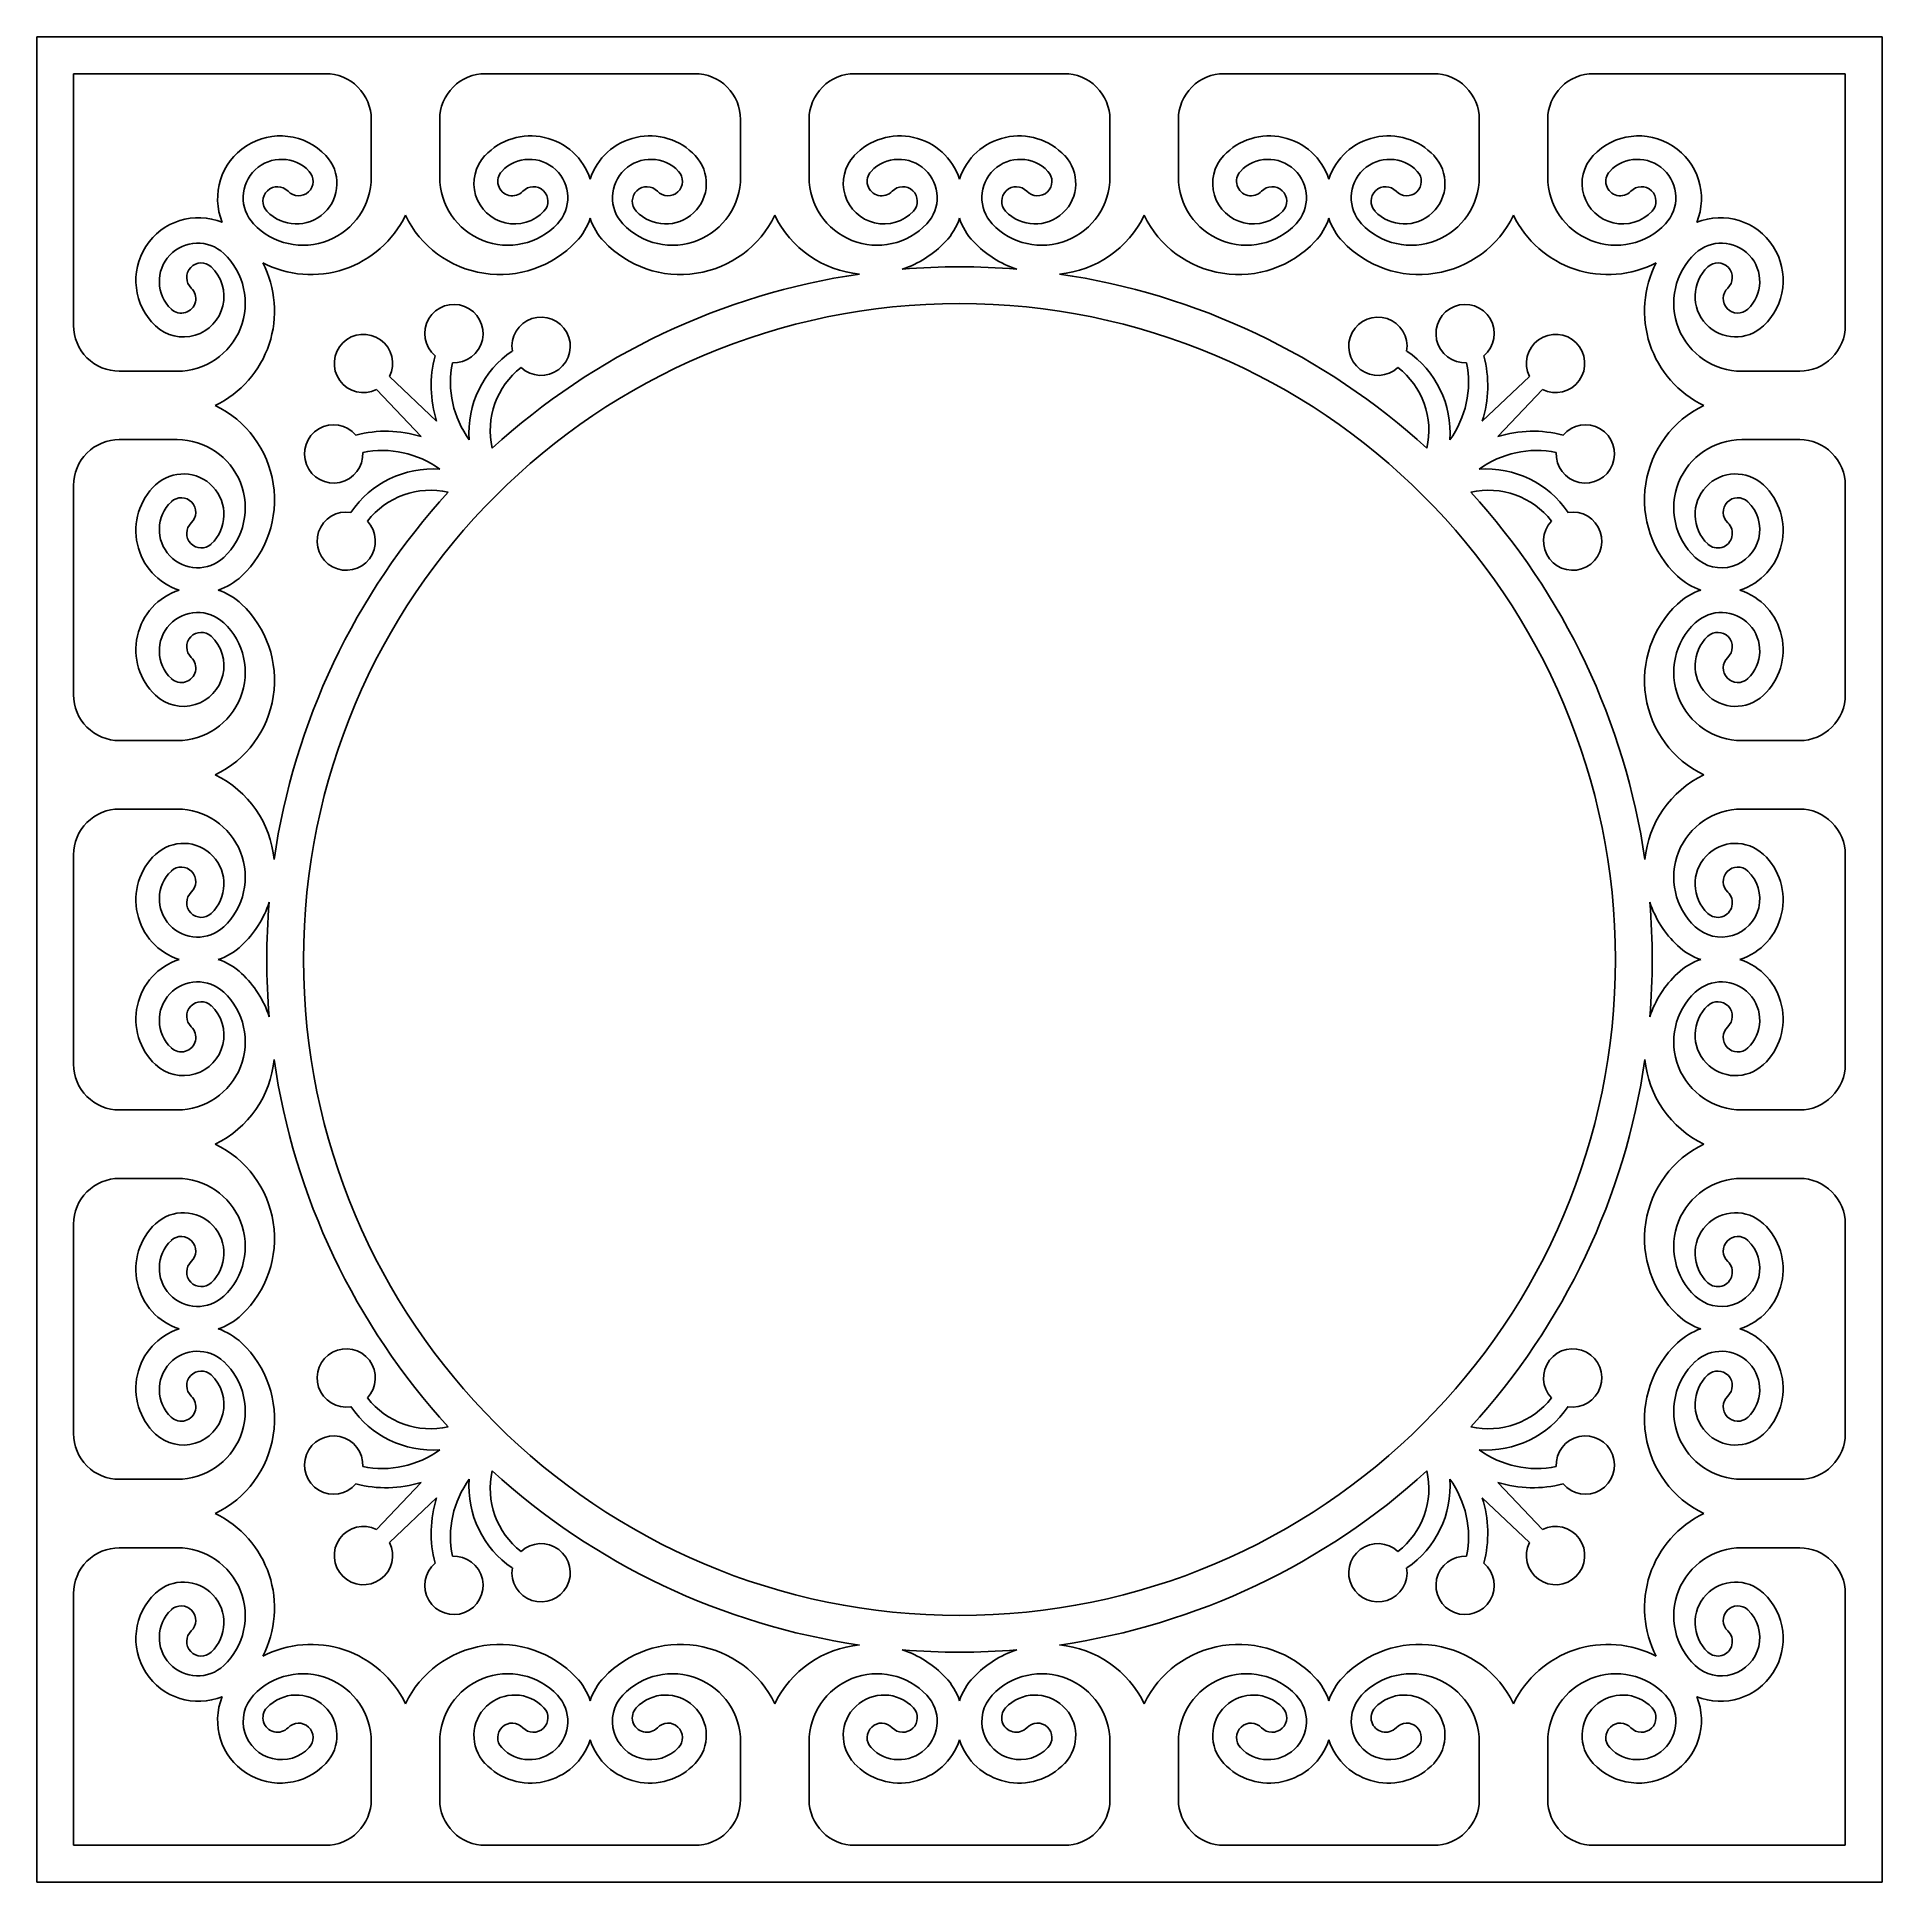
# Model space of a CAD drawing. Extents: x 700 to 901, y 49 to 250.
import ezdxf

# ---------------------------------------------------------------- set-up
doc = ezdxf.new("R2010")
doc.units = 0
doc.layers.get('0').update_dxf_attribs({"linetype": 'CONTINUOUS'})

msp = doc.modelspace()

# ---------------------------------------------------------------- linework, layer by layer
for p, q in [((700.06, 249.55), (900.77, 249.55)), ((700.06, 249.55), (700.06, 48.84)), ((900.77, 48.84), (900.77, 249.55)), ((704.06, 245.55), (731.48, 245.55)), ((704.06, 245.55), (704.06, 218.13)), ((748.85, 245.55), (771.63, 245.55)), ((789.03, 245.55), (811.81, 245.55)), ((829.21, 245.55), (851.98, 245.55)), ((896.77, 245.55), (869.35, 245.55)), ((896.77, 245.55), (896.77, 218.13)), ((736.43, 234.3), (736.43, 240.61)), ((743.88, 234.3), (743.88, 240.61)), ((776.6, 234.3), (776.6, 240.61)), ((784.06, 234.3), (784.06, 240.61)), ((816.78, 234.3), (816.78, 240.61)), ((824.23, 234.3), (824.23, 240.61)), ((856.96, 234.3), (856.96, 240.61)), ((864.41, 234.3), (864.41, 240.61)), ((715.32, 213.19), (709.01, 213.19)), ((885.52, 213.19), (891.83, 213.19)), ((737, 211.2), (741.87, 206.07)), ((738.42, 212.61), (743.54, 207.75)), ((862.42, 212.61), (857.29, 207.75)), ((863.84, 211.2), (858.97, 206.07)), ((715.32, 205.74), (709.01, 205.74)), ((885.52, 205.74), (891.83, 205.74)), ((704.06, 200.76), (704.06, 177.99)), ((896.77, 177.99), (896.77, 200.76)), ((715.32, 173.01), (709.01, 173.01)), ((885.52, 173.01), (891.83, 173.01)), ((715.32, 165.56), (709.01, 165.56)), ((885.52, 165.56), (891.83, 165.56)), ((704.06, 160.58), (704.06, 137.81)), ((896.77, 137.81), (896.77, 160.58)), ((715.32, 132.83), (709.01, 132.83)), ((885.52, 132.83), (891.83, 132.83)), ((715.32, 125.38), (709.01, 125.38)), ((885.52, 125.38), (891.83, 125.38)), ((704.06, 120.4), (704.06, 97.63)), ((896.77, 97.63), (896.77, 120.4)), ((715.32, 92.65), (709.01, 92.65)), ((885.52, 92.65), (891.83, 92.65)), ((737, 87.19), (741.87, 92.32)), ((738.42, 85.78), (743.54, 90.64)), ((862.42, 85.78), (857.29, 90.64)), ((863.84, 87.19), (858.97, 92.32)), ((715.32, 85.2), (709.01, 85.2)), ((885.52, 85.2), (891.83, 85.2)), ((704.06, 52.84), (704.06, 80.26)), ((896.77, 52.84), (896.77, 80.26)), ((736.43, 64.09), (736.43, 57.78)), ((743.88, 64.09), (743.88, 57.78)), ((776.6, 64.09), (776.6, 57.78)), ((784.06, 64.09), (784.06, 57.78)), ((816.78, 64.09), (816.78, 57.78)), ((824.23, 64.09), (824.23, 57.78)), ((856.96, 64.09), (856.96, 57.78)), ((864.41, 64.09), (864.41, 57.78)), ((704.06, 52.84), (731.48, 52.84)), ((771.63, 52.84), (748.85, 52.84)), ((811.81, 52.84), (789.03, 52.84)), ((851.98, 52.84), (829.21, 52.84)), ((896.77, 52.84), (869.35, 52.84)), ((900.77, 48.84), (700.06, 48.84))]:
    msp.add_line(p, q)
msp.add_circle((800.42, 149.19), 71.35)
for centre, radius, start, end in [((731.47, 240.59), 4.96, 359.8094, 90.1906), ((748.84, 240.59), 4.96, 89.8094, 180.1906), ((771.64, 240.59), 4.96, 359.8094, 90.1906), ((789.02, 240.59), 4.96, 89.8094, 180.1906), ((811.82, 240.59), 4.96, 359.8094, 90.1906), ((829.19, 240.59), 4.96, 89.8094, 180.1906), ((852, 240.59), 4.96, 359.8094, 90.1906), ((869.37, 240.59), 4.96, 89.8094, 180.1906), ((726.54, 231.96), 6.82, 43.3058, 202.2387), ((753.77, 231.96), 6.82, 18.1624, 136.6942), ((766.72, 231.96), 6.82, 43.3058, 161.8376), ((793.94, 231.96), 6.82, 18.1624, 136.6942), ((806.89, 231.96), 6.82, 43.3058, 161.8376), ((834.12, 231.96), 6.82, 18.1624, 136.6942), ((847.07, 231.96), 6.82, 43.3058, 161.8376), ((874.3, 231.96), 6.82, 337.7613, 136.6942), ((726.66, 232.07), 4.16, 43.3058, 223.3058), ((728.29, 233.61), 4.41, 223.3058, 43.3058), ((728.53, 233.84), 1.58, 223.3058, 43.3058), ((752.01, 233.61), 4.41, 136.6942, 316.6942), ((751.77, 233.84), 1.58, 136.6942, 316.6942), ((753.65, 232.07), 4.16, 316.6942, 136.6942), ((766.83, 232.07), 4.16, 43.3058, 223.3058), ((768.47, 233.61), 4.41, 223.3058, 43.3058), ((768.71, 233.84), 1.58, 223.3058, 43.3058), ((792.19, 233.61), 4.41, 136.6942, 316.6942), ((791.95, 233.84), 1.58, 136.6942, 316.6942), ((793.83, 232.07), 4.16, 316.6942, 136.6942), ((807.01, 232.07), 4.16, 43.3058, 223.3058), ((808.65, 233.61), 4.41, 223.3058, 43.3058), ((808.89, 233.84), 1.58, 223.3058, 43.3058), ((832.37, 233.61), 4.41, 136.6942, 316.6942), ((832.13, 233.84), 1.58, 136.6942, 316.6942), ((834, 232.07), 4.16, 316.6942, 136.6942), ((847.19, 232.07), 4.16, 43.3058, 223.3058), ((848.82, 233.61), 4.41, 223.3058, 43.3058), ((849.07, 233.84), 1.58, 223.3058, 43.3058), ((872.55, 233.61), 4.41, 136.6942, 316.6942), ((872.3, 233.84), 1.58, 136.6942, 316.6942), ((874.18, 232.07), 4.16, 316.6942, 136.6942), ((729.02, 234.3), 7.41, 223.3058, 0), ((726.23, 231.67), 1.58, 43.3058, 223.3058), ((751.29, 234.3), 7.41, 180, 316.6942), ((754.07, 231.67), 1.58, 316.6942, 136.6942), ((769.2, 234.3), 7.41, 223.3058, 0), ((766.41, 231.67), 1.58, 43.3058, 223.3058), ((791.46, 234.3), 7.41, 180, 316.6942), ((794.25, 231.67), 1.58, 316.6942, 136.6942), ((809.37, 234.3), 7.41, 223.3058, 0), ((806.59, 231.67), 1.58, 43.3058, 223.3058), ((831.64, 234.3), 7.41, 180, 316.6942), ((834.43, 231.67), 1.58, 316.6942, 136.6942), ((849.55, 234.3), 7.41, 223.3058, 0), ((846.77, 231.67), 1.58, 43.3058, 223.3058), ((871.82, 234.3), 7.41, 180, 316.6942), ((874.6, 231.67), 1.58, 316.6942, 136.6942), ((717.65, 223.07), 6.82, 67.7613, 226.6942), ((729.88, 235.11), 11.41, 242.579, 334.1917), ((750.42, 235.11), 11.41, 205.8083, 316.6942), ((753.77, 231.96), 6.82, 316.6942, 341.8376), ((766.72, 231.96), 6.82, 198.1624, 223.3058), ((770.06, 235.11), 11.41, 223.3058, 334.1917), ((790.6, 235.11), 11.41, 205.8083, 264.6971), ((793.94, 231.96), 6.82, 316.6942, 341.8376), ((806.89, 231.96), 6.82, 198.1624, 223.3058), ((810.24, 235.11), 11.41, 275.3029, 334.1917), ((830.78, 235.11), 11.41, 205.8083, 316.6942), ((834.12, 231.96), 6.82, 316.6942, 341.8376), ((847.07, 231.96), 6.82, 198.1624, 223.3058), ((850.41, 235.11), 11.41, 223.3058, 334.1917), ((870.96, 235.11), 11.41, 205.8083, 297.421), ((883.19, 223.07), 6.82, 313.3058, 112.2387), ((717.54, 222.96), 4.16, 46.6942, 226.6942), ((790.6, 235.11), 11.41, 288.3413, 316.6942), ((810.24, 235.11), 11.41, 223.3058, 251.6587), ((883.3, 222.96), 4.16, 313.3058, 133.3058), ((715.32, 220.59), 7.41, 270, 46.6942), ((717.94, 223.38), 1.58, 46.6942, 226.6942), ((714.5, 219.73), 11.41, 295.8083, 27.421), ((886.34, 219.73), 11.41, 152.579, 244.1917), ((885.52, 220.59), 7.41, 133.3058, 270), ((882.9, 223.38), 1.58, 313.3058, 133.3058), ((716, 221.32), 4.41, 226.6942, 46.6942), ((800.42, 149.19), 75.35, 98.2968, 132.4299), ((800.42, 149.19), 75.35, 85.2584, 94.7416), ((800.42, 149.19), 75.35, 47.5701, 81.7032), ((884.84, 221.32), 4.41, 133.3058, 313.3058), ((715.77, 221.08), 1.58, 226.6942, 46.6942), ((885.07, 221.08), 1.58, 133.3058, 313.3058), ((745.42, 217.28), 3.17, 267.0089, 229.9924), ((754.91, 215.9), 3.17, 226.5624, 189.3722), ((845.93, 215.9), 3.17, 350.6278, 313.4376), ((855.42, 217.28), 3.17, 310.0076, 272.9911), ((709.02, 218.15), 4.96, 179.8094, 270.1906), ((735.58, 214.03), 3.17, 333.3608, 296.6392), ((865.26, 214.03), 3.17, 243.3608, 206.6392), ((891.81, 218.15), 4.96, 269.8094, 0.1906), ((755.65, 211.58), 12.7, 165.0961, 197.5539), ((757.76, 206.51), 10.7, 124.0044, 184.2686), ((843.08, 206.51), 10.7, 355.7314, 55.9956), ((845.18, 211.58), 12.7, 342.4461, 14.9039), ((755.75, 212), 10.7, 168.6596, 215.9884), ((758.07, 206.73), 8.7, 127.8964, 192.7503), ((842.77, 206.73), 8.7, 347.2497, 52.1036), ((845.09, 212), 10.7, 324.0116, 11.3404), ((714.5, 199.19), 11.41, 313.3058, 64.1917), ((886.34, 199.19), 11.41, 115.8083, 226.6942), ((732.34, 204.19), 3.17, 40.0076, 2.9911), ((868.5, 204.19), 3.17, 177.0089, 139.9924), ((709.02, 200.78), 4.96, 89.8094, 180.1906), ((715.32, 198.33), 7.41, 313.3058, 90), ((738.03, 193.96), 12.7, 72.4461, 104.9039), ((862.8, 193.96), 12.7, 75.0961, 107.5539), ((885.52, 198.33), 7.41, 90, 226.6942), ((891.81, 200.78), 4.96, 359.8094, 90.1906), ((737.61, 193.87), 10.7, 54.0116, 101.3404), ((863.23, 193.87), 10.7, 78.6596, 125.9884), ((717.65, 195.85), 6.82, 133.3058, 251.8376), ((716, 197.6), 4.41, 313.3058, 133.3058), ((743.1, 191.85), 10.7, 85.7314, 145.9956), ((857.74, 191.85), 10.7, 34.0044, 94.2686), ((884.84, 197.6), 4.41, 46.6942, 226.6942), ((883.19, 195.85), 6.82, 288.1624, 46.6942), ((717.54, 195.96), 4.16, 133.3058, 313.3058), ((715.77, 197.84), 1.58, 313.3058, 133.3058), ((800.42, 149.19), 75.35, 137.5701, 171.7032), ((742.89, 191.54), 8.7, 77.2497, 142.1036), ((857.95, 191.54), 8.7, 37.8964, 102.7503), ((800.42, 149.19), 75.35, 8.2968, 42.4299), ((883.3, 195.96), 4.16, 226.6942, 46.6942), ((885.07, 197.84), 1.58, 46.6942, 226.6942), ((733.71, 194.7), 3.17, 80.6278, 43.4376), ((867.12, 194.7), 3.17, 136.5624, 99.3722), ((717.94, 195.54), 1.58, 133.3058, 313.3058), ((882.9, 195.54), 1.58, 226.6942, 46.6942), ((717.65, 195.85), 6.82, 288.1624, 313.3058), ((883.19, 195.85), 6.82, 226.6942, 251.8376), ((717.65, 182.9), 6.82, 108.1624, 226.6942), ((717.65, 182.9), 6.82, 46.6942, 71.8376), ((883.19, 182.9), 6.82, 108.1624, 133.3058), ((883.19, 182.9), 6.82, 313.3058, 71.8376), ((717.54, 182.78), 4.16, 46.6942, 226.6942), ((714.5, 179.55), 11.41, 295.8083, 46.6942), ((886.34, 179.55), 11.41, 133.3058, 244.1917), ((883.3, 182.78), 4.16, 313.3058, 133.3058), ((715.32, 180.42), 7.41, 270, 46.6942), ((717.94, 183.2), 1.58, 46.6942, 226.6942), ((885.52, 180.42), 7.41, 133.3058, 270), ((882.9, 183.2), 1.58, 313.3058, 133.3058), ((716, 181.14), 4.41, 226.6942, 46.6942), ((884.84, 181.14), 4.41, 133.3058, 313.3058), ((715.77, 180.9), 1.58, 226.6942, 46.6942), ((885.07, 180.9), 1.58, 133.3058, 313.3058), ((709.02, 177.97), 4.96, 179.8094, 270.1906), ((891.81, 177.97), 4.96, 269.8094, 0.1906), ((714.5, 159.01), 11.41, 5.3029, 64.1917), ((886.34, 159.01), 11.41, 115.8083, 174.6971), ((709.02, 160.6), 4.96, 89.8094, 180.1906), ((715.32, 158.15), 7.41, 313.3058, 90), ((885.52, 158.15), 7.41, 90, 226.6942), ((891.81, 160.6), 4.96, 359.8094, 90.1906), ((717.65, 155.67), 6.82, 133.3058, 251.8376), ((716, 157.42), 4.41, 313.3058, 133.3058), ((884.84, 157.42), 4.41, 46.6942, 226.6942), ((883.19, 155.67), 6.82, 288.1624, 46.6942), ((717.54, 155.79), 4.16, 133.3058, 313.3058), ((715.77, 157.67), 1.58, 313.3058, 133.3058), ((883.3, 155.79), 4.16, 226.6942, 46.6942), ((885.07, 157.67), 1.58, 46.6942, 226.6942), ((717.94, 155.36), 1.58, 133.3058, 313.3058), ((714.5, 159.01), 11.41, 313.3058, 341.6587), ((800.42, 149.19), 75.35, 175.2584, 184.7416), ((886.34, 159.01), 11.41, 198.3413, 226.6942), ((800.42, 149.19), 75.35, 355.2584, 4.7416), ((882.9, 155.36), 1.58, 226.6942, 46.6942), ((717.65, 155.67), 6.82, 288.1624, 313.3058), ((883.19, 155.67), 6.82, 226.6942, 251.8376), ((717.65, 142.72), 6.82, 108.1624, 226.6942), ((717.65, 142.72), 6.82, 46.6942, 71.8376), ((883.19, 142.72), 6.82, 108.1624, 133.3058), ((883.19, 142.72), 6.82, 313.3058, 71.8376), ((717.54, 142.6), 4.16, 46.6942, 226.6942), ((714.5, 139.38), 11.41, 18.3413, 46.6942), ((886.34, 139.38), 11.41, 133.3058, 161.6587), ((883.3, 142.6), 4.16, 313.3058, 133.3058), ((715.32, 140.24), 7.41, 270, 46.6942), ((717.94, 143.02), 1.58, 46.6942, 226.6942), ((885.52, 140.24), 7.41, 133.3058, 270), ((882.9, 143.02), 1.58, 313.3058, 133.3058), ((716, 140.97), 4.41, 226.6942, 46.6942), ((884.84, 140.97), 4.41, 133.3058, 313.3058), ((715.77, 140.72), 1.58, 226.6942, 46.6942), ((885.07, 140.72), 1.58, 133.3058, 313.3058), ((709.02, 137.79), 4.96, 179.8094, 270.1906), ((714.5, 139.38), 11.41, 295.8083, 354.6971), ((800.42, 149.19), 75.35, 188.2968, 222.4299), ((800.42, 149.19), 75.35, 317.5701, 351.7032), ((886.34, 139.38), 11.41, 185.3029, 244.1917), ((891.81, 137.79), 4.96, 269.8094, 0.1906), ((714.5, 118.84), 11.41, 313.3058, 64.1917), ((886.34, 118.84), 11.41, 115.8083, 226.6942), ((709.02, 120.42), 4.96, 89.8094, 180.1906), ((715.32, 117.97), 7.41, 313.3058, 90), ((885.52, 117.97), 7.41, 90, 226.6942), ((891.81, 120.42), 4.96, 359.8094, 90.1906), ((717.65, 115.49), 6.82, 133.3058, 251.8376), ((716, 117.24), 4.41, 313.3058, 133.3058), ((884.84, 117.24), 4.41, 46.6942, 226.6942), ((883.19, 115.49), 6.82, 288.1624, 46.6942), ((717.54, 115.61), 4.16, 133.3058, 313.3058), ((715.77, 117.49), 1.58, 313.3058, 133.3058), ((883.3, 115.61), 4.16, 226.6942, 46.6942), ((885.07, 117.49), 1.58, 46.6942, 226.6942), ((717.94, 115.19), 1.58, 133.3058, 313.3058), ((882.9, 115.19), 1.58, 226.6942, 46.6942), ((717.65, 115.49), 6.82, 288.1624, 313.3058), ((883.19, 115.49), 6.82, 226.6942, 251.8376), ((717.65, 102.54), 6.82, 108.1624, 226.6942), ((717.65, 102.54), 6.82, 46.6942, 71.8376), ((883.19, 102.54), 6.82, 108.1624, 133.3058), ((883.19, 102.54), 6.82, 313.3058, 71.8376), ((717.54, 102.42), 4.16, 46.6942, 226.6942), ((714.5, 99.2), 11.41, 295.8083, 46.6942), ((733.71, 103.68), 3.17, 316.5624, 279.3722), ((867.12, 103.68), 3.17, 260.6278, 223.4376), ((886.34, 99.2), 11.41, 133.3058, 244.1917), ((883.3, 102.42), 4.16, 313.3058, 133.3058), ((715.32, 100.06), 7.41, 270, 46.6942), ((717.94, 102.85), 1.58, 46.6942, 226.6942), ((885.52, 100.06), 7.41, 133.3058, 270), ((882.9, 102.85), 1.58, 313.3058, 133.3058), ((716, 100.79), 4.41, 226.6942, 46.6942), ((884.84, 100.79), 4.41, 133.3058, 313.3058), ((715.77, 100.55), 1.58, 226.6942, 46.6942), ((743.1, 106.54), 10.7, 214.0044, 274.2686), ((742.89, 106.85), 8.7, 217.8964, 282.7503), ((857.95, 106.85), 8.7, 257.2497, 322.1036), ((857.74, 106.54), 10.7, 265.7314, 325.9956), ((885.07, 100.55), 1.58, 133.3058, 313.3058), ((709.02, 97.61), 4.96, 179.8094, 270.1906), ((732.34, 94.2), 3.17, 357.0089, 319.9924), ((868.5, 94.2), 3.17, 220.0076, 182.9911), ((891.81, 97.61), 4.96, 269.8094, 0.1906), ((737.61, 104.52), 10.7, 258.6596, 305.9884), ((863.23, 104.52), 10.7, 234.0116, 281.3404), ((755.75, 86.39), 10.7, 144.0116, 191.3404), ((757.76, 91.88), 10.7, 175.7314, 235.9956), ((758.07, 91.66), 8.7, 167.2497, 232.1036), ((800.42, 149.19), 75.35, 227.5701, 261.7032), ((800.42, 149.19), 75.35, 278.2968, 312.4299), ((842.77, 91.66), 8.7, 307.8964, 12.7503), ((843.08, 91.88), 10.7, 304.0044, 4.2686), ((845.09, 86.39), 10.7, 348.6596, 35.9884), ((738.03, 104.43), 12.7, 255.0961, 287.5539), ((755.65, 86.81), 12.7, 162.4461, 194.9039), ((845.18, 86.81), 12.7, 345.0961, 17.5539), ((862.8, 104.43), 12.7, 252.4461, 284.9039), ((714.5, 78.66), 11.41, 332.579, 64.1917), ((886.34, 78.66), 11.41, 115.8083, 207.421), ((735.58, 84.35), 3.17, 63.3608, 26.6392), ((865.26, 84.35), 3.17, 153.3608, 116.6392), ((709.02, 80.24), 4.96, 89.8094, 180.1906), ((715.32, 77.8), 7.41, 313.3058, 90), ((754.91, 82.49), 3.17, 170.6278, 133.4376), ((845.93, 82.49), 3.17, 46.5624, 9.3722), ((885.52, 77.8), 7.41, 90, 226.6942), ((891.81, 80.24), 4.96, 359.8094, 90.1906), ((745.42, 81.11), 3.17, 130.0076, 92.9911), ((855.42, 81.11), 3.17, 87.0089, 49.9924), ((716, 77.07), 4.41, 313.3058, 133.3058), ((884.84, 77.07), 4.41, 46.6942, 226.6942), ((717.65, 75.32), 6.82, 133.3058, 292.2387), ((717.54, 75.43), 4.16, 133.3058, 313.3058), ((715.77, 77.31), 1.58, 313.3058, 133.3058), ((883.3, 75.43), 4.16, 226.6942, 46.6942), ((883.19, 75.32), 6.82, 247.7613, 46.6942), ((885.07, 77.31), 1.58, 46.6942, 226.6942), ((717.94, 75.01), 1.58, 133.3058, 313.3058), ((729.88, 63.28), 11.41, 25.8083, 117.421), ((750.42, 63.28), 11.41, 43.3058, 154.1917), ((770.06, 63.28), 11.41, 25.8083, 136.6942), ((790.6, 63.28), 11.41, 95.3029, 154.1917), ((810.24, 63.28), 11.41, 25.8083, 84.6971), ((830.78, 63.28), 11.41, 43.3058, 154.1917), ((850.41, 63.28), 11.41, 25.8083, 136.6942), ((870.96, 63.28), 11.41, 62.579, 154.1917), ((882.9, 75.01), 1.58, 226.6942, 46.6942), ((790.6, 63.28), 11.41, 43.3058, 71.6587), ((800.42, 149.19), 75.35, 265.2584, 274.7416), ((810.24, 63.28), 11.41, 108.3413, 136.6942), ((729.02, 64.09), 7.41, 360, 136.6942), ((751.29, 64.09), 7.41, 43.3058, 180), ((753.77, 66.43), 6.82, 18.1624, 43.3058), ((766.72, 66.43), 6.82, 136.6942, 161.8376), ((769.2, 64.09), 7.41, 360, 136.6942), ((791.46, 64.09), 7.41, 43.3058, 180), ((793.94, 66.43), 6.82, 18.1624, 43.3058), ((806.89, 66.43), 6.82, 136.6942, 161.8376), ((809.37, 64.09), 7.41, 360, 136.6942), ((831.64, 64.09), 7.41, 43.3058, 180), ((834.12, 66.43), 6.82, 18.1624, 43.3058), ((847.07, 66.43), 6.82, 136.6942, 161.8376), ((849.55, 64.09), 7.41, 360, 136.6942), ((871.82, 64.09), 7.41, 43.3058, 180), ((726.54, 66.43), 6.82, 157.7613, 316.6942), ((726.66, 66.32), 4.16, 136.6942, 316.6942), ((728.29, 64.78), 4.41, 316.6942, 136.6942), ((752.01, 64.78), 4.41, 43.3058, 223.3058), ((753.65, 66.32), 4.16, 223.3058, 43.3058), ((766.83, 66.32), 4.16, 136.6942, 316.6942), ((768.47, 64.78), 4.41, 316.6942, 136.6942), ((792.19, 64.78), 4.41, 43.3058, 223.3058), ((793.83, 66.32), 4.16, 223.3058, 43.3058), ((807.01, 66.32), 4.16, 136.6942, 316.6942), ((808.65, 64.78), 4.41, 316.6942, 136.6942), ((832.37, 64.78), 4.41, 43.3058, 223.3058), ((834, 66.32), 4.16, 223.3058, 43.3058), ((847.19, 66.32), 4.16, 136.6942, 316.6942), ((848.82, 64.78), 4.41, 316.6942, 136.6942), ((872.55, 64.78), 4.41, 43.3058, 223.3058), ((874.3, 66.43), 6.82, 223.3058, 22.2387), ((874.18, 66.32), 4.16, 223.3058, 43.3058), ((726.23, 66.72), 1.58, 136.6942, 316.6942), ((754.07, 66.72), 1.58, 223.3058, 43.3058), ((766.41, 66.72), 1.58, 136.6942, 316.6942), ((794.25, 66.72), 1.58, 223.3058, 43.3058), ((806.59, 66.72), 1.58, 136.6942, 316.6942), ((834.43, 66.72), 1.58, 223.3058, 43.3058), ((846.77, 66.72), 1.58, 136.6942, 316.6942), ((874.6, 66.72), 1.58, 223.3058, 43.3058), ((728.53, 64.55), 1.58, 316.6942, 136.6942), ((753.77, 66.43), 6.82, 223.3058, 341.8376), ((751.77, 64.55), 1.58, 43.3058, 223.3058), ((766.72, 66.43), 6.82, 198.1624, 316.6942), ((768.71, 64.55), 1.58, 316.6942, 136.6942), ((793.94, 66.43), 6.82, 223.3058, 341.8376), ((791.95, 64.55), 1.58, 43.3058, 223.3058), ((806.89, 66.43), 6.82, 198.1624, 316.6942), ((808.89, 64.55), 1.58, 316.6942, 136.6942), ((834.12, 66.43), 6.82, 223.3058, 341.8376), ((832.13, 64.55), 1.58, 43.3058, 223.3058), ((847.07, 66.43), 6.82, 198.1624, 316.6942), ((849.07, 64.55), 1.58, 316.6942, 136.6942), ((872.3, 64.55), 1.58, 43.3058, 223.3058), ((731.47, 57.8), 4.96, 269.8094, 0.1906), ((748.84, 57.8), 4.96, 179.8094, 270.1906), ((771.64, 57.8), 4.96, 269.8094, 0.1906), ((789.02, 57.8), 4.96, 179.8094, 270.1906), ((811.82, 57.8), 4.96, 269.8094, 0.1906), ((829.19, 57.8), 4.96, 179.8094, 270.1906), ((852, 57.8), 4.96, 269.8094, 0.1906), ((869.37, 57.8), 4.96, 179.8094, 270.1906)]:
    msp.add_arc(centre, radius, start, end)

doc.saveas('drawing.dxf')
